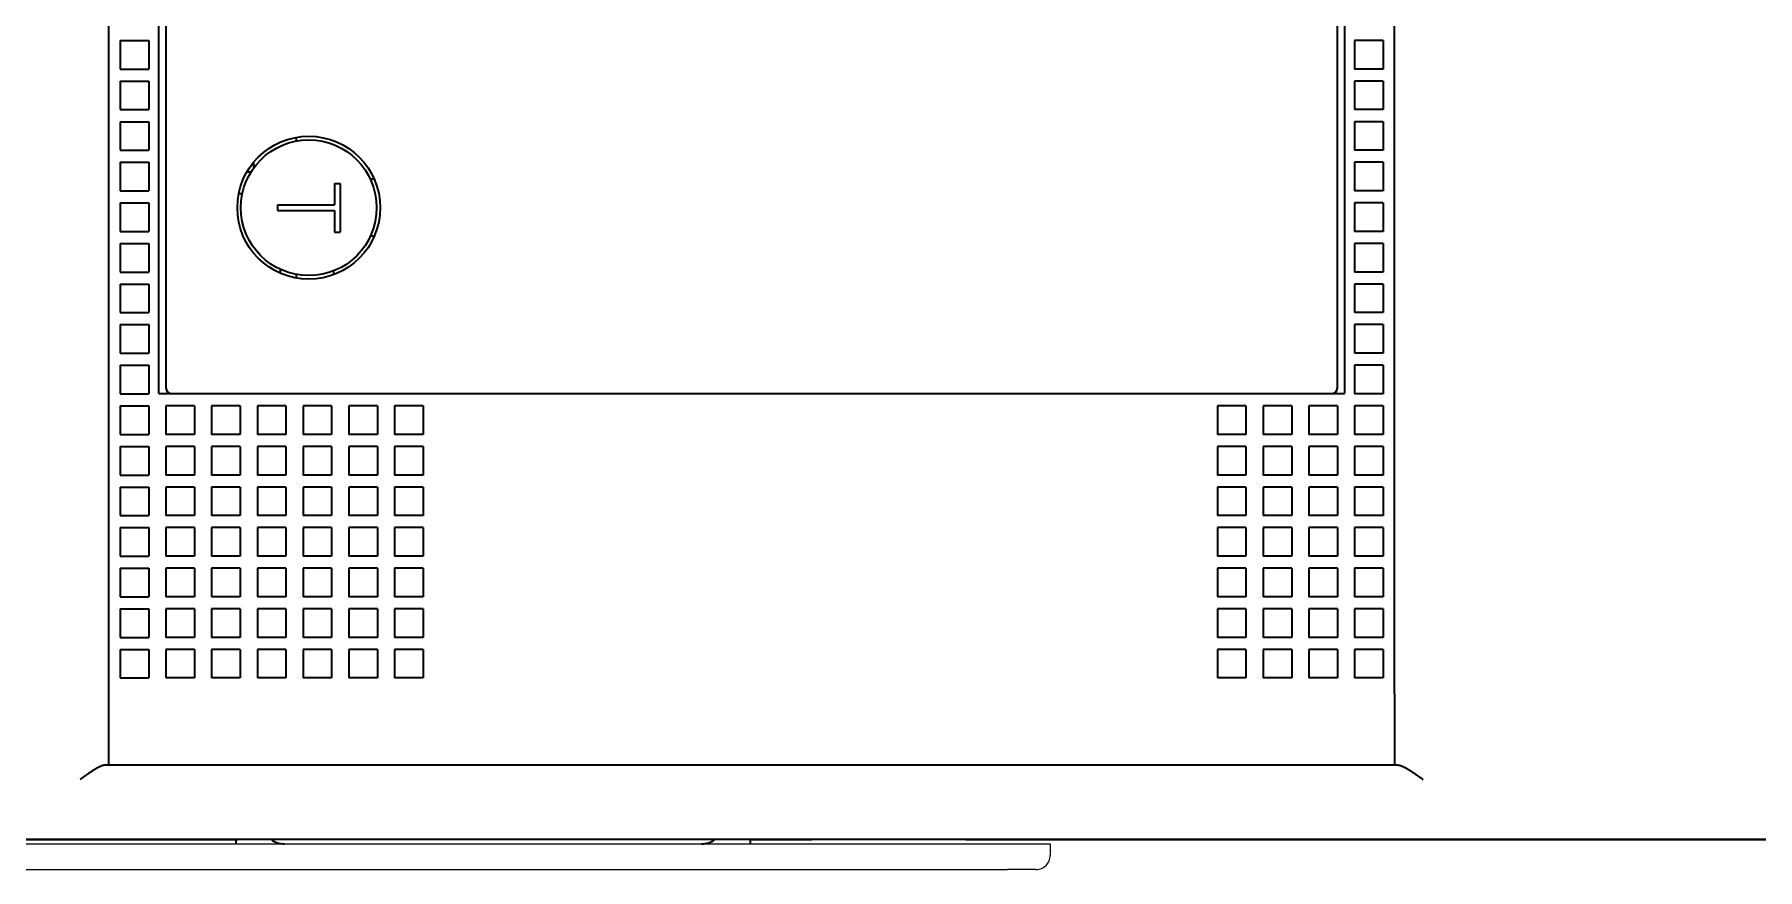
# Model space of a CAD drawing. Header units: millimetres. Extents: x -192 to 0, y -4 to 5.
# Drawn here: x -15.4 to -9.37, y -4 to -1.07 of the extents above; entities that cross this region are included whole.
import ezdxf

# ---------------------------------------------------------------- set-up
doc = ezdxf.new("R2010")
doc.units = ezdxf.units.MM
doc.linetypes.add('DASHSPACE', pattern=[30, 12, -18])

msp = doc.modelspace()

# ---------------------------------------------------------------- linework, layer by layer
at = {"color": 7, "lineweight": 35}
for p, q in [((-15.1405, -3.3809), (-15.1405, 3.2191)), ((-10.6405, -3.3809), (-10.6405, 3.2191)), ((-14.9655, -2.3309), (-14.9655, 2.1691)), ((-10.8155, 2.1691), (-10.8155, -2.3309)), ((-14.9405, 2.0794), (-14.9405, -2.2412)), ((-10.8405, -2.2412), (-10.8405, 2.0794)), ((-14.9655, -2.3309), (-10.8155, -2.3309)), ((-14.9205, -2.3309), (-10.8605, -2.3309)), ((-10.6405, -3.6309), (-15.1405, -3.6309)), ((-7.4605, -3.8909), (-17.0205, -3.8909)), ((-16.8905, -3.8909), (-14.6905, -3.8909)), ((-12.1405, -3.8909), (-7.5905, -3.8909))]:
    msp.add_line(p, q, dxfattribs=at)
at = {"color": 7, "lineweight": 35, "ltscale": 0.025}
for p, q in [((-15.1005, -1.0959), (-15.0005, -1.0959)), ((-15.1005, -1.0959), (-15.1005, -1.1959)), ((-15.0005, -1.0959), (-15.0005, -1.1959)), ((-10.7805, -1.0959), (-10.7805, -1.1959)), ((-10.6805, -1.0959), (-10.7805, -1.0959)), ((-10.6805, -1.0959), (-10.6805, -1.1959)), ((-15.1005, -1.1959), (-15.0005, -1.1959)), ((-10.6805, -1.1959), (-10.7805, -1.1959)), ((-15.1005, -1.2379), (-15.0005, -1.2379)), ((-15.1005, -1.2379), (-15.1005, -1.3379)), ((-15.0005, -1.2379), (-15.0005, -1.3379)), ((-10.7805, -1.2379), (-10.7805, -1.3379)), ((-10.6805, -1.2379), (-10.7805, -1.2379)), ((-10.6805, -1.2379), (-10.6805, -1.3379)), ((-15.1005, -1.3379), (-15.0005, -1.3379)), ((-15.1005, -1.3799), (-15.0005, -1.3799)), ((-15.1005, -1.3799), (-15.1005, -1.4799)), ((-15.0005, -1.3799), (-15.0005, -1.4799)), ((-10.6805, -1.3379), (-10.7805, -1.3379)), ((-10.7805, -1.3799), (-10.7805, -1.4799)), ((-10.6805, -1.3799), (-10.7805, -1.3799)), ((-10.6805, -1.3799), (-10.6805, -1.4799)), ((-15.1005, -1.4799), (-15.0005, -1.4799)), ((-10.6805, -1.4799), (-10.7805, -1.4799)), ((-15.1005, -1.5219), (-15.0005, -1.5219)), ((-15.1005, -1.5219), (-15.1005, -1.6219)), ((-15.0005, -1.5219), (-15.0005, -1.6219)), ((-10.7805, -1.5219), (-10.7805, -1.6219)), ((-10.6805, -1.5219), (-10.7805, -1.5219)), ((-10.6805, -1.5219), (-10.6805, -1.6219)), ((-15.1005, -1.6219), (-15.0005, -1.6219)), ((-10.6805, -1.6219), (-10.7805, -1.6219)), ((-15.1005, -1.6639), (-15.0005, -1.6639)), ((-15.1005, -1.6639), (-15.1005, -1.7639)), ((-15.0005, -1.6639), (-15.0005, -1.7639)), ((-10.7805, -1.6639), (-10.7805, -1.7639)), ((-10.6805, -1.6639), (-10.7805, -1.6639)), ((-10.6805, -1.6639), (-10.6805, -1.7639)), ((-15.1005, -1.7639), (-15.0005, -1.7639)), ((-15.1005, -1.8059), (-15.0005, -1.8059)), ((-15.1005, -1.8059), (-15.1005, -1.9059)), ((-15.0005, -1.8059), (-15.0005, -1.9059)), ((-10.6805, -1.7639), (-10.7805, -1.7639)), ((-10.7805, -1.8059), (-10.7805, -1.9059)), ((-10.6805, -1.8059), (-10.7805, -1.8059)), ((-10.6805, -1.8059), (-10.6805, -1.9059)), ((-15.1005, -1.9059), (-15.0005, -1.9059)), ((-10.6805, -1.9059), (-10.7805, -1.9059)), ((-15.1005, -1.9479), (-15.0005, -1.9479)), ((-15.1005, -1.9479), (-15.1005, -2.0479)), ((-15.0005, -1.9479), (-15.0005, -2.0479)), ((-10.7805, -1.9479), (-10.7805, -2.0479)), ((-10.6805, -1.9479), (-10.7805, -1.9479)), ((-10.6805, -1.9479), (-10.6805, -2.0479)), ((-15.1005, -2.0479), (-15.0005, -2.0479)), ((-10.6805, -2.0479), (-10.7805, -2.0479)), ((-15.1005, -2.0899), (-15.0005, -2.0899)), ((-15.1005, -2.0899), (-15.1005, -2.1899)), ((-15.0005, -2.0899), (-15.0005, -2.1899)), ((-10.7805, -2.0899), (-10.7805, -2.1899)), ((-10.6805, -2.0899), (-10.7805, -2.0899)), ((-10.6805, -2.0899), (-10.6805, -2.1899)), ((-15.1005, -2.1899), (-15.0005, -2.1899)), ((-10.6805, -2.1899), (-10.7805, -2.1899)), ((-15.1005, -2.2319), (-15.0005, -2.2319)), ((-15.1005, -2.2319), (-15.1005, -2.3319)), ((-15.0005, -2.2319), (-15.0005, -2.3319)), ((-10.7805, -2.2319), (-10.7805, -2.3319)), ((-10.6805, -2.2319), (-10.7805, -2.2319)), ((-10.6805, -2.2319), (-10.6805, -2.3319)), ((-15.1005, -2.3319), (-15.0005, -2.3319)), ((-10.6805, -2.3319), (-10.7805, -2.3319)), ((-15.1005, -2.3739), (-15.0005, -2.3739)), ((-15.1005, -2.3739), (-15.1005, -2.4739)), ((-15.0005, -2.3739), (-15.0005, -2.4739)), ((-14.9405, -2.3739), (-14.9405, -2.4739)), ((-14.8405, -2.3739), (-14.9405, -2.3739)), ((-14.8405, -2.3739), (-14.8405, -2.4739)), ((-14.7805, -2.3739), (-14.7805, -2.4739)), ((-14.6805, -2.3739), (-14.7805, -2.3739)), ((-14.6805, -2.3739), (-14.6805, -2.4739)), ((-14.6205, -2.3739), (-14.6205, -2.4739)), ((-14.5205, -2.3739), (-14.6205, -2.3739)), ((-14.5205, -2.3739), (-14.5205, -2.4739)), ((-14.4605, -2.3739), (-14.4605, -2.4739)), ((-14.3605, -2.3739), (-14.4605, -2.3739)), ((-14.3605, -2.3739), (-14.3605, -2.4739)), ((-14.3005, -2.3739), (-14.3005, -2.4739)), ((-14.2005, -2.3739), (-14.3005, -2.3739)), ((-14.2005, -2.3739), (-14.2005, -2.4739)), ((-14.1405, -2.3739), (-14.1405, -2.4739)), ((-14.0405, -2.3739), (-14.1405, -2.3739)), ((-14.0405, -2.3739), (-14.0405, -2.4739)), ((-11.2605, -2.3739), (-11.2605, -2.4739)), ((-11.1605, -2.3739), (-11.2605, -2.3739)), ((-11.1605, -2.3739), (-11.1605, -2.4739)), ((-11.1005, -2.3739), (-11.1005, -2.4739)), ((-11.0005, -2.3739), (-11.1005, -2.3739)), ((-11.0005, -2.3739), (-11.0005, -2.4739)), ((-10.9405, -2.3739), (-10.9405, -2.4739)), ((-10.8405, -2.3739), (-10.9405, -2.3739)), ((-10.8405, -2.3739), (-10.8405, -2.4739)), ((-10.7805, -2.3739), (-10.7805, -2.4739)), ((-10.6805, -2.3739), (-10.7805, -2.3739)), ((-10.6805, -2.3739), (-10.6805, -2.4739)), ((-15.1005, -2.4739), (-15.0005, -2.4739)), ((-15.1005, -2.5159), (-15.0005, -2.5159)), ((-15.1005, -2.5159), (-15.1005, -2.6159)), ((-15.0005, -2.5159), (-15.0005, -2.6159)), ((-14.8405, -2.4739), (-14.9405, -2.4739)), ((-14.9405, -2.5159), (-14.9405, -2.6159)), ((-14.8405, -2.5159), (-14.9405, -2.5159)), ((-14.8405, -2.5159), (-14.8405, -2.6159)), ((-14.6805, -2.4739), (-14.7805, -2.4739)), ((-14.7805, -2.5159), (-14.7805, -2.6159)), ((-14.6805, -2.5159), (-14.7805, -2.5159)), ((-14.6805, -2.5159), (-14.6805, -2.6159)), ((-14.5205, -2.4739), (-14.6205, -2.4739)), ((-14.6205, -2.5159), (-14.6205, -2.6159)), ((-14.5205, -2.5159), (-14.6205, -2.5159)), ((-14.5205, -2.5159), (-14.5205, -2.6159)), ((-14.3605, -2.4739), (-14.4605, -2.4739)), ((-14.4605, -2.5159), (-14.4605, -2.6159)), ((-14.3605, -2.5159), (-14.4605, -2.5159)), ((-14.3605, -2.5159), (-14.3605, -2.6159)), ((-14.2005, -2.4739), (-14.3005, -2.4739)), ((-14.3005, -2.5159), (-14.3005, -2.6159)), ((-14.2005, -2.5159), (-14.3005, -2.5159)), ((-14.2005, -2.5159), (-14.2005, -2.6159)), ((-14.0405, -2.4739), (-14.1405, -2.4739)), ((-14.1405, -2.5159), (-14.1405, -2.6159)), ((-14.0405, -2.5159), (-14.1405, -2.5159)), ((-14.0405, -2.5159), (-14.0405, -2.6159)), ((-11.1605, -2.4739), (-11.2605, -2.4739)), ((-11.2605, -2.5159), (-11.2605, -2.6159)), ((-11.1605, -2.5159), (-11.2605, -2.5159)), ((-11.1605, -2.5159), (-11.1605, -2.6159)), ((-11.0005, -2.4739), (-11.1005, -2.4739)), ((-11.1005, -2.5159), (-11.1005, -2.6159)), ((-11.0005, -2.5159), (-11.1005, -2.5159)), ((-11.0005, -2.5159), (-11.0005, -2.6159)), ((-10.8405, -2.4739), (-10.9405, -2.4739)), ((-10.9405, -2.5159), (-10.9405, -2.6159)), ((-10.8405, -2.5159), (-10.9405, -2.5159)), ((-10.8405, -2.5159), (-10.8405, -2.6159)), ((-10.6805, -2.4739), (-10.7805, -2.4739)), ((-10.7805, -2.5159), (-10.7805, -2.6159)), ((-10.6805, -2.5159), (-10.7805, -2.5159)), ((-10.6805, -2.5159), (-10.6805, -2.6159)), ((-15.1005, -2.6159), (-15.0005, -2.6159)), ((-14.8405, -2.6159), (-14.9405, -2.6159)), ((-14.6805, -2.6159), (-14.7805, -2.6159)), ((-14.5205, -2.6159), (-14.6205, -2.6159)), ((-14.3605, -2.6159), (-14.4605, -2.6159)), ((-14.2005, -2.6159), (-14.3005, -2.6159)), ((-14.0405, -2.6159), (-14.1405, -2.6159)), ((-11.1605, -2.6159), (-11.2605, -2.6159)), ((-11.0005, -2.6159), (-11.1005, -2.6159)), ((-10.8405, -2.6159), (-10.9405, -2.6159)), ((-10.6805, -2.6159), (-10.7805, -2.6159)), ((-15.1005, -2.6579), (-15.0005, -2.6579)), ((-15.1005, -2.6579), (-15.1005, -2.7579)), ((-15.0005, -2.6579), (-15.0005, -2.7579)), ((-14.9405, -2.6579), (-14.9405, -2.7579)), ((-14.8405, -2.6579), (-14.9405, -2.6579)), ((-14.8405, -2.6579), (-14.8405, -2.7579)), ((-14.7805, -2.6579), (-14.7805, -2.7579)), ((-14.6805, -2.6579), (-14.7805, -2.6579)), ((-14.6805, -2.6579), (-14.6805, -2.7579)), ((-14.6205, -2.6579), (-14.6205, -2.7579)), ((-14.5205, -2.6579), (-14.6205, -2.6579)), ((-14.5205, -2.6579), (-14.5205, -2.7579)), ((-14.4605, -2.6579), (-14.4605, -2.7579)), ((-14.3605, -2.6579), (-14.4605, -2.6579)), ((-14.3605, -2.6579), (-14.3605, -2.7579)), ((-14.3005, -2.6579), (-14.3005, -2.7579)), ((-14.2005, -2.6579), (-14.3005, -2.6579)), ((-14.2005, -2.6579), (-14.2005, -2.7579)), ((-14.1405, -2.6579), (-14.1405, -2.7579)), ((-14.0405, -2.6579), (-14.1405, -2.6579)), ((-14.0405, -2.6579), (-14.0405, -2.7579)), ((-11.2605, -2.6579), (-11.2605, -2.7579)), ((-11.1605, -2.6579), (-11.2605, -2.6579)), ((-11.1605, -2.6579), (-11.1605, -2.7579)), ((-11.1005, -2.6579), (-11.1005, -2.7579)), ((-11.0005, -2.6579), (-11.1005, -2.6579)), ((-11.0005, -2.6579), (-11.0005, -2.7579)), ((-10.9405, -2.6579), (-10.9405, -2.7579)), ((-10.8405, -2.6579), (-10.9405, -2.6579)), ((-10.8405, -2.6579), (-10.8405, -2.7579)), ((-10.7805, -2.6579), (-10.7805, -2.7579)), ((-10.6805, -2.6579), (-10.7805, -2.6579)), ((-10.6805, -2.6579), (-10.6805, -2.7579)), ((-15.1005, -2.7579), (-15.0005, -2.7579)), ((-14.8405, -2.7579), (-14.9405, -2.7579)), ((-14.6805, -2.7579), (-14.7805, -2.7579)), ((-14.5205, -2.7579), (-14.6205, -2.7579)), ((-14.3605, -2.7579), (-14.4605, -2.7579)), ((-14.2005, -2.7579), (-14.3005, -2.7579)), ((-14.0405, -2.7579), (-14.1405, -2.7579)), ((-11.1605, -2.7579), (-11.2605, -2.7579)), ((-11.0005, -2.7579), (-11.1005, -2.7579)), ((-10.8405, -2.7579), (-10.9405, -2.7579)), ((-10.6805, -2.7579), (-10.7805, -2.7579)), ((-15.1005, -2.7999), (-15.0005, -2.7999)), ((-15.1005, -2.7999), (-15.1005, -2.8999)), ((-15.0005, -2.7999), (-15.0005, -2.8999)), ((-14.9405, -2.7999), (-14.9405, -2.8999)), ((-14.8405, -2.7999), (-14.9405, -2.7999)), ((-14.8405, -2.7999), (-14.8405, -2.8999)), ((-14.7805, -2.7999), (-14.7805, -2.8999)), ((-14.6805, -2.7999), (-14.7805, -2.7999)), ((-14.6805, -2.7999), (-14.6805, -2.8999)), ((-14.6205, -2.7999), (-14.6205, -2.8999)), ((-14.5205, -2.7999), (-14.6205, -2.7999)), ((-14.5205, -2.7999), (-14.5205, -2.8999)), ((-14.4605, -2.7999), (-14.4605, -2.8999)), ((-14.3605, -2.7999), (-14.4605, -2.7999)), ((-14.3605, -2.7999), (-14.3605, -2.8999)), ((-14.3005, -2.7999), (-14.3005, -2.8999)), ((-14.2005, -2.7999), (-14.3005, -2.7999)), ((-14.2005, -2.7999), (-14.2005, -2.8999)), ((-14.1405, -2.7999), (-14.1405, -2.8999)), ((-14.0405, -2.7999), (-14.1405, -2.7999)), ((-14.0405, -2.7999), (-14.0405, -2.8999)), ((-11.2605, -2.7999), (-11.2605, -2.8999)), ((-11.1605, -2.7999), (-11.2605, -2.7999)), ((-11.1605, -2.7999), (-11.1605, -2.8999)), ((-11.1005, -2.7999), (-11.1005, -2.8999)), ((-11.0005, -2.7999), (-11.1005, -2.7999)), ((-11.0005, -2.7999), (-11.0005, -2.8999)), ((-10.9405, -2.7999), (-10.9405, -2.8999)), ((-10.8405, -2.7999), (-10.9405, -2.7999)), ((-10.8405, -2.7999), (-10.8405, -2.8999)), ((-10.7805, -2.7999), (-10.7805, -2.8999)), ((-10.6805, -2.7999), (-10.7805, -2.7999)), ((-10.6805, -2.7999), (-10.6805, -2.8999)), ((-15.1005, -2.8999), (-15.0005, -2.8999)), ((-15.1005, -2.9419), (-15.0005, -2.9419)), ((-15.1005, -2.9419), (-15.1005, -3.0419)), ((-15.0005, -2.9419), (-15.0005, -3.0419)), ((-14.8405, -2.8999), (-14.9405, -2.8999)), ((-14.9405, -2.9419), (-14.9405, -3.0419)), ((-14.8405, -2.9419), (-14.9405, -2.9419)), ((-14.8405, -2.9419), (-14.8405, -3.0419)), ((-14.6805, -2.8999), (-14.7805, -2.8999)), ((-14.7805, -2.9419), (-14.7805, -3.0419)), ((-14.6805, -2.9419), (-14.7805, -2.9419)), ((-14.6805, -2.9419), (-14.6805, -3.0419)), ((-14.5205, -2.8999), (-14.6205, -2.8999)), ((-14.6205, -2.9419), (-14.6205, -3.0419)), ((-14.5205, -2.9419), (-14.6205, -2.9419)), ((-14.5205, -2.9419), (-14.5205, -3.0419)), ((-14.3605, -2.8999), (-14.4605, -2.8999)), ((-14.4605, -2.9419), (-14.4605, -3.0419)), ((-14.3605, -2.9419), (-14.4605, -2.9419)), ((-14.3605, -2.9419), (-14.3605, -3.0419)), ((-14.2005, -2.8999), (-14.3005, -2.8999)), ((-14.3005, -2.9419), (-14.3005, -3.0419)), ((-14.2005, -2.9419), (-14.3005, -2.9419)), ((-14.2005, -2.9419), (-14.2005, -3.0419)), ((-14.0405, -2.8999), (-14.1405, -2.8999)), ((-14.1405, -2.9419), (-14.1405, -3.0419)), ((-14.0405, -2.9419), (-14.1405, -2.9419)), ((-14.0405, -2.9419), (-14.0405, -3.0419)), ((-11.1605, -2.8999), (-11.2605, -2.8999)), ((-11.2605, -2.9419), (-11.2605, -3.0419)), ((-11.1605, -2.9419), (-11.2605, -2.9419)), ((-11.1605, -2.9419), (-11.1605, -3.0419)), ((-11.0005, -2.8999), (-11.1005, -2.8999)), ((-11.1005, -2.9419), (-11.1005, -3.0419)), ((-11.0005, -2.9419), (-11.1005, -2.9419)), ((-11.0005, -2.9419), (-11.0005, -3.0419)), ((-10.8405, -2.8999), (-10.9405, -2.8999)), ((-10.9405, -2.9419), (-10.9405, -3.0419)), ((-10.8405, -2.9419), (-10.9405, -2.9419)), ((-10.8405, -2.9419), (-10.8405, -3.0419)), ((-10.6805, -2.8999), (-10.7805, -2.8999)), ((-10.7805, -2.9419), (-10.7805, -3.0419)), ((-10.6805, -2.9419), (-10.7805, -2.9419)), ((-10.6805, -2.9419), (-10.6805, -3.0419)), ((-15.1005, -3.0419), (-15.0005, -3.0419)), ((-14.8405, -3.0419), (-14.9405, -3.0419)), ((-14.6805, -3.0419), (-14.7805, -3.0419)), ((-14.5205, -3.0419), (-14.6205, -3.0419)), ((-14.3605, -3.0419), (-14.4605, -3.0419)), ((-14.2005, -3.0419), (-14.3005, -3.0419)), ((-14.0405, -3.0419), (-14.1405, -3.0419)), ((-11.1605, -3.0419), (-11.2605, -3.0419)), ((-11.0005, -3.0419), (-11.1005, -3.0419)), ((-10.8405, -3.0419), (-10.9405, -3.0419)), ((-10.6805, -3.0419), (-10.7805, -3.0419)), ((-15.1005, -3.0839), (-15.0005, -3.0839)), ((-15.1005, -3.0839), (-15.1005, -3.1839)), ((-15.0005, -3.0839), (-15.0005, -3.1839)), ((-14.9405, -3.0839), (-14.9405, -3.1839)), ((-14.8405, -3.0839), (-14.9405, -3.0839)), ((-14.8405, -3.0839), (-14.8405, -3.1839)), ((-14.7805, -3.0839), (-14.7805, -3.1839)), ((-14.6805, -3.0839), (-14.7805, -3.0839)), ((-14.6805, -3.0839), (-14.6805, -3.1839)), ((-14.6205, -3.0839), (-14.6205, -3.1839)), ((-14.5205, -3.0839), (-14.6205, -3.0839)), ((-14.5205, -3.0839), (-14.5205, -3.1839)), ((-14.4605, -3.0839), (-14.4605, -3.1839)), ((-14.3605, -3.0839), (-14.4605, -3.0839)), ((-14.3605, -3.0839), (-14.3605, -3.1839)), ((-14.3005, -3.0839), (-14.3005, -3.1839)), ((-14.2005, -3.0839), (-14.3005, -3.0839)), ((-14.2005, -3.0839), (-14.2005, -3.1839)), ((-14.1405, -3.0839), (-14.1405, -3.1839)), ((-14.0405, -3.0839), (-14.1405, -3.0839)), ((-14.0405, -3.0839), (-14.0405, -3.1839)), ((-11.2605, -3.0839), (-11.2605, -3.1839)), ((-11.1605, -3.0839), (-11.2605, -3.0839)), ((-11.1605, -3.0839), (-11.1605, -3.1839)), ((-11.1005, -3.0839), (-11.1005, -3.1839)), ((-11.0005, -3.0839), (-11.1005, -3.0839)), ((-11.0005, -3.0839), (-11.0005, -3.1839)), ((-10.9405, -3.0839), (-10.9405, -3.1839)), ((-10.8405, -3.0839), (-10.9405, -3.0839)), ((-10.8405, -3.0839), (-10.8405, -3.1839)), ((-10.7805, -3.0839), (-10.7805, -3.1839)), ((-10.6805, -3.0839), (-10.7805, -3.0839)), ((-10.6805, -3.0839), (-10.6805, -3.1839)), ((-15.1005, -3.1839), (-15.0005, -3.1839)), ((-14.8405, -3.1839), (-14.9405, -3.1839)), ((-14.6805, -3.1839), (-14.7805, -3.1839)), ((-14.5205, -3.1839), (-14.6205, -3.1839)), ((-14.3605, -3.1839), (-14.4605, -3.1839)), ((-14.2005, -3.1839), (-14.3005, -3.1839)), ((-14.0405, -3.1839), (-14.1405, -3.1839)), ((-11.1605, -3.1839), (-11.2605, -3.1839)), ((-11.0005, -3.1839), (-11.1005, -3.1839)), ((-10.8405, -3.1839), (-10.9405, -3.1839)), ((-10.6805, -3.1839), (-10.7805, -3.1839)), ((-15.1005, -3.2259), (-15.0005, -3.2259)), ((-15.1005, -3.2259), (-15.1005, -3.3259)), ((-15.0005, -3.2259), (-15.0005, -3.3259)), ((-14.9405, -3.2259), (-14.9405, -3.3259)), ((-14.8405, -3.2259), (-14.9405, -3.2259)), ((-14.8405, -3.2259), (-14.8405, -3.3259)), ((-14.7805, -3.2259), (-14.7805, -3.3259)), ((-14.6805, -3.2259), (-14.7805, -3.2259)), ((-14.6805, -3.2259), (-14.6805, -3.3259)), ((-14.6205, -3.2259), (-14.6205, -3.3259)), ((-14.5205, -3.2259), (-14.6205, -3.2259)), ((-14.5205, -3.2259), (-14.5205, -3.3259)), ((-14.4605, -3.2259), (-14.4605, -3.3259)), ((-14.3605, -3.2259), (-14.4605, -3.2259)), ((-14.3605, -3.2259), (-14.3605, -3.3259)), ((-14.3005, -3.2259), (-14.3005, -3.3259)), ((-14.2005, -3.2259), (-14.3005, -3.2259)), ((-14.2005, -3.2259), (-14.2005, -3.3259)), ((-14.1405, -3.2259), (-14.1405, -3.3259)), ((-14.0405, -3.2259), (-14.1405, -3.2259)), ((-14.0405, -3.2259), (-14.0405, -3.3259)), ((-11.2605, -3.2259), (-11.2605, -3.3259)), ((-11.1605, -3.2259), (-11.2605, -3.2259)), ((-11.1605, -3.2259), (-11.1605, -3.3259)), ((-11.1005, -3.2259), (-11.1005, -3.3259)), ((-11.0005, -3.2259), (-11.1005, -3.2259)), ((-11.0005, -3.2259), (-11.0005, -3.3259)), ((-10.9405, -3.2259), (-10.9405, -3.3259)), ((-10.8405, -3.2259), (-10.9405, -3.2259)), ((-10.8405, -3.2259), (-10.8405, -3.3259)), ((-10.7805, -3.2259), (-10.7805, -3.3259)), ((-10.6805, -3.2259), (-10.7805, -3.2259)), ((-10.6805, -3.2259), (-10.6805, -3.3259)), ((-15.1005, -3.3259), (-15.0005, -3.3259)), ((-14.8405, -3.3259), (-14.9405, -3.3259)), ((-14.6805, -3.3259), (-14.7805, -3.3259)), ((-14.5205, -3.3259), (-14.6205, -3.3259)), ((-14.3605, -3.3259), (-14.4605, -3.3259)), ((-14.2005, -3.3259), (-14.3005, -3.3259)), ((-14.0405, -3.3259), (-14.1405, -3.3259)), ((-11.1605, -3.3259), (-11.2605, -3.3259)), ((-11.0005, -3.3259), (-11.1005, -3.3259)), ((-10.8405, -3.3259), (-10.9405, -3.3259)), ((-10.6805, -3.3259), (-10.7805, -3.3259))]:
    msp.add_line(p, q, dxfattribs=at)
at = {"color": 7, "lineweight": 35, "ltscale": 0.003174}
for p, q in [((-14.483, -1.4472), (-14.483, -1.4345)), ((-14.483, -1.9273), (-14.483, -1.9146))]:
    msp.add_line(p, q, dxfattribs=at)
at = {"color": 7, "lineweight": 35, "ltscale": 0.003641}
msp.add_line((-14.657, -1.5559), (-14.6425, -1.5559), dxfattribs=at)
msp.add_line((-14.657, -1.5559), (-14.6425, -1.5559), dxfattribs=at)
at = {"color": 7, "lineweight": 35, "ltscale": 0.005101}
msp.add_line((-14.633, -1.5418), (-14.633, -1.5214), dxfattribs=at)
at = {"color": 7, "lineweight": 35, "ltscale": 0.005}
for p, q in [((-14.3505, -1.5959), (-14.3305, -1.5959)), ((-14.5505, -1.6709), (-14.5505, -1.6909)), ((-14.3505, -1.7659), (-14.3305, -1.7659))]:
    msp.add_line(p, q, dxfattribs=at)
at = {"color": 7, "lineweight": 35, "ltscale": 0.01875}
for p, q in [((-14.3505, -1.5959), (-14.3505, -1.6709)), ((-14.3505, -1.6909), (-14.3505, -1.7659))]:
    msp.add_line(p, q, dxfattribs=at)
at = {"color": 7, "lineweight": 35, "ltscale": 0.0425}
msp.add_line((-14.3305, -1.5959), (-14.3305, -1.7659), dxfattribs=at)
at = {"color": 7, "lineweight": 35, "ltscale": 0.003427}
for p, q in [((-14.2114, -1.5809), (-14.2251, -1.5809)), ((-14.2114, -1.7809), (-14.2251, -1.7809)), ((-14.5405, -1.8963), (-14.5405, -1.91))]:
    msp.add_line(p, q, dxfattribs=at)
at = {"color": 7, "lineweight": 35, "ltscale": 0.003193}
msp.add_line((-14.6855, -1.6309), (-14.6727, -1.6309), dxfattribs=at)
at = {"color": 7, "lineweight": 35, "ltscale": 0.05}
for p, q in [((-14.5505, -1.6709), (-14.3505, -1.6709)), ((-14.5505, -1.6909), (-14.3505, -1.6909))]:
    msp.add_line(p, q, dxfattribs=at)
at = {"color": 7, "lineweight": 35, "ltscale": 0.003348}
msp.add_line((-14.353, -1.9151), (-14.353, -1.9017), dxfattribs=at)
at = {"color": 7, "lineweight": 35, "ltscale": 0.017437}
for p, q in [((-14.9405, -2.2412), (-14.9405, -2.3109)), ((-10.8405, -2.3109), (-10.8405, -2.2412))]:
    msp.add_line(p, q, dxfattribs=at)
at = {"color": 7, "lineweight": 35, "ltscale": 0.0625}
for p, q in [((-15.1405, -3.6309), (-15.1405, -3.3809)), ((-10.6405, -3.3809), (-10.6405, -3.6309))]:
    msp.add_line(p, q, dxfattribs=at)
at = {"color": 7, "lineweight": 35, "ltscale": 0.003349}
for p, q in [((-15.1405, -3.6309), (-15.1539, -3.6309)), ((-10.6271, -3.6309), (-10.6405, -3.6309))]:
    msp.add_line(p, q, dxfattribs=at)
at = {"color": 7, "linetype": 'DASHSPACE', "lineweight": 13}
for p, q in [((-15.5955, -3.9059), (-11.9955, -3.9059)), ((-15.5955, -3.9959), (-11.9955, -3.9959))]:
    msp.add_line(p, q, dxfattribs=at)
at = {"color": 7, "lineweight": 35, "ltscale": 0.00375}
for p, q in [((-14.6955, -3.8909), (-14.6955, -3.9059)), ((-12.8955, -3.8909), (-12.8955, -3.9059))]:
    msp.add_line(p, q, dxfattribs=at)
at = {"color": 7, "lineweight": 35, "ltscale": 0.0525}
msp.add_line((-12.8905, -3.8909), (-12.6805, -3.8909), dxfattribs=at)
at = {"color": 7, "linetype": 'DASHSPACE', "lineweight": 13, "ltscale": 0.0375}
msp.add_line((-11.9955, -3.9059), (-11.8455, -3.9059), dxfattribs=at)
at = {"color": 7, "linetype": 'DASHSPACE', "lineweight": 13, "ltscale": 0.01}
msp.add_line((-11.8455, -3.9059), (-11.8455, -3.9459), dxfattribs=at)
at = {"color": 7, "linetype": 'DASHSPACE', "lineweight": 13, "ltscale": 0.025}
msp.add_line((-11.8955, -3.9959), (-11.9955, -3.9959), dxfattribs=at)
at = {"color": 7, "lineweight": 35}
for radius in [0.25, 0.2375]:
    msp.add_circle((-14.4405, -1.6809), radius, dxfattribs=at)
for centre, radius, start, end in [((-14.9205, -2.3109), 0.02, 180, 270), ((-10.8605, -2.3109), 0.02, 270, 0), ((-14.5255, -3.8259), 0.08, 234.34003, 270), ((-13.0655, -3.8259), 0.08, 270, 305.65997)]:
    msp.add_arc(centre, radius, start, end, dxfattribs=at)
at = {"color": 7, "linetype": 'DASHSPACE', "lineweight": 13}
msp.add_arc((-11.8955, -3.9459), 0.05, 270, 0, dxfattribs=at)
at = {"color": 7, "lineweight": 35}
for points in [[(-15.1539, -3.6309), (-15.1548, -3.6309), (-15.1567, -3.6311), (-15.1596, -3.6316), (-15.1626, -3.6325), (-15.1658, -3.6337), (-15.1692, -3.6351), (-15.1727, -3.6367), (-15.1762, -3.6386), (-15.1799, -3.6405), (-15.1837, -3.6427), (-15.1875, -3.645), (-15.1914, -3.6474), (-15.1953, -3.6499), (-15.1993, -3.6524), (-15.2033, -3.6551), (-15.2074, -3.6578), (-15.2115, -3.6606), (-15.2156, -3.6634), (-15.2197, -3.6663), (-15.2238, -3.6691), (-15.228, -3.6721), (-15.2322, -3.675), (-15.2363, -3.6779), (-15.2391, -3.6799), (-15.2405, -3.6809)], [(-10.6271, -3.6309), (-10.6262, -3.6309), (-10.6244, -3.6311), (-10.6215, -3.6316), (-10.6184, -3.6325), (-10.6152, -3.6337), (-10.6118, -3.6351), (-10.6084, -3.6367), (-10.6048, -3.6386), (-10.6011, -3.6405), (-10.5974, -3.6427), (-10.5935, -3.645), (-10.5897, -3.6474), (-10.5857, -3.6499), (-10.5817, -3.6524), (-10.5777, -3.6551), (-10.5737, -3.6578), (-10.5696, -3.6606), (-10.5655, -3.6634), (-10.5613, -3.6663), (-10.5572, -3.6691), (-10.553, -3.6721), (-10.5489, -3.675), (-10.5447, -3.6779), (-10.5419, -3.6799), (-10.5405, -3.6809)]]:
    msp.add_open_spline(points, degree=3, knots=[0, 0, 0, 0, 0.026765, 0.05605, 0.087884, 0.122147, 0.15864, 0.197134, 0.237405, 0.279263, 0.322548, 0.367094, 0.412749, 0.459374, 0.506848, 0.555059, 0.60391, 0.653309, 0.703175, 0.753429, 0.803998, 0.854815, 0.905815, 0.956934, 1.008112, 1.008112, 1.008112, 1.008112], dxfattribs=at)

doc.saveas('drawing.dxf')
